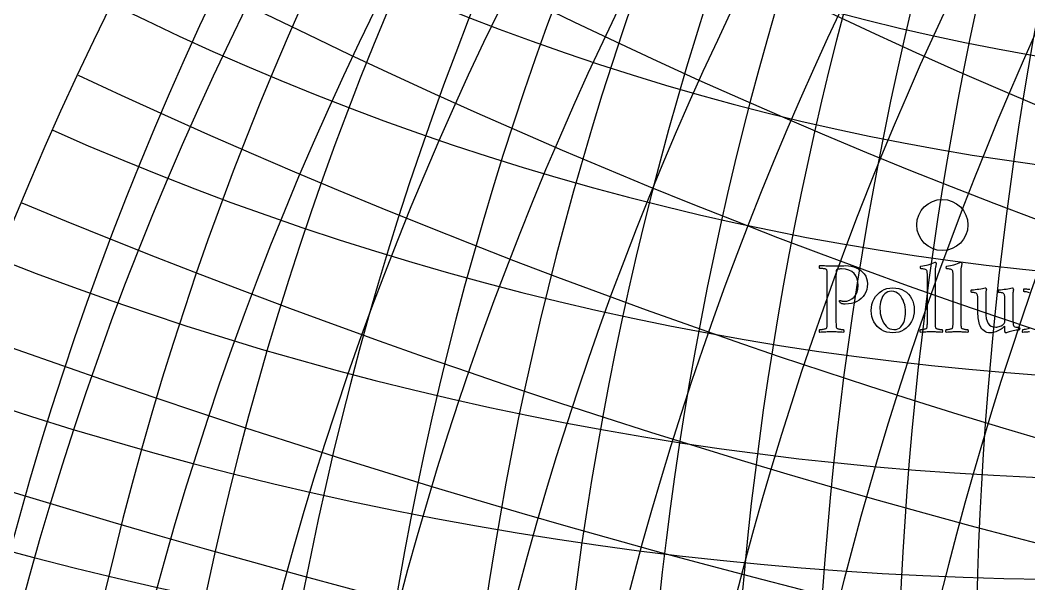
# Model space of a CAD drawing. Header units: millimetres. Extents: x -78 to 78, y -78 to 100.
# Drawn here: x -65.25 to -42.99, y 18.61 to 31.05 of the extents above; entities that cross this region are included whole.
import ezdxf

# ---------------------------------------------------------------- set-up
doc = ezdxf.new("R2010")
doc.units = ezdxf.units.MM
for name, color, linetype in [('ENGRAVE', 7, 'Continuous'), ('ENGRAVE_FINE', 8, 'Continuous'), ('TEXT', 5, 'Continuous')]:
    doc.layers.add(name, color=color, linetype=linetype)

msp = doc.modelspace()

# ---------------------------------------------------------------- linework, layer by layer
at = {"layer": 'ENGRAVE'}
for centre, radius in [((0, 0), 76.44), ((0, 0), 76.44), ((0, 0), 74.3925), ((0, 0), 70.59), ((0, 0), 70.59), ((0, 0), 70.59), ((-44.89787727495948, 26.528786758607385), 0.56472)]:
    msp.add_circle(centre, radius, dxfattribs=at)
for centre, radius, start, end in [((12.446921568210541, 0), 71.67896453301475, 99.99999983752991, 260.0000001624701), ((25.692658836851287, 0), 75.12030895907469, 109.99999992129074, 250.00000007870926), ((0, 109.81854493807663), 84.1258861012254, 229.99999997596183, 310.0000000240386), ((-4.177725667693714e-15, 141.17999999999984), 122.26546650628688, 239.99999998346016, 300.00000001653984), ((2.882118513178967e-15, 206.3913526075124), 193.94443103930186, 249.99999998957287, 290.00000001042713)]:
    msp.add_arc(centre, radius, start, end, dxfattribs=at)
at = {"layer": 'ENGRAVE_FINE'}
for centre, radius, start, end in [((3.0820259599118125, 0), 70.65725004567872, 92.49999934385482, 267.5000006561452), ((6.175824758294934, 0), 70.85964233218486, 94.99999967255258, 265.0000003274474), ((9.293349804694252, 0), 71.19911832735295, 97.49999978239725, 262.50000021760275), ((15.64942623596516, 0), 72.30389091546124, 102.49999987077786, 257.50000012922214), ((18.914533493713, 0), 73.08014557514781, 104.99999989308458, 255.00000010691542), ((22.256941506967543, 0), 74.01567094368993, 107.4999999091408, 252.5000000908592), ((29.23933536791683, 0), 76.40606541864014, 112.49999993083816, 247.50000006916184), ((32.91665758916132, 0), 77.88744729956227, 114.99999993856432, 245.00000006143568), ((-34.47689693497696, 78.97711234490596), 49.42765012222335, 238.58333329241964, 348.5833333742469), ((-35.5980357940636, 81.54533389324658), 54.16561208143496, 241.08333329599895, 346.083333370668), ((-36.86707848181713, 84.45236253652081), 59.23204296480418, 243.5833332991922, 343.5833333674748), ((-38.30555910916407, 87.74752701510516), 64.68381757388993, 246.08333330206983, 341.08333336459714), ((-39.939965725737515, 91.49150418386903), 70.59000000000005, 248.58333330468554, 338.58333336198143), ((2.8246125246336855, 1.2330645170685683), 70.65725004567881, 116.08333267718967, 291.08333398947775), ((5.660014610234307, 2.4708391402727363), 70.85964233218493, 118.58333300588652, 288.58333366078), ((8.517161307392596, 3.718106219067017), 71.19911832735295, 121.08333311573074, 286.08333355093623), ((11.407344069128397, 4.979794956994613), 71.67896453301485, 123.5833331708634, 283.5833334958031), ((14.342372817230132, 6.261060891453964), 72.30389091546128, 126.08333320411134, 281.0833334625552), ((17.334775533646628, 7.567373023901702), 73.08014557514777, 128.58333322641806, 278.5833334402489), ((20.3980227805792, 8.90461183250264), 74.01567094368993, 131.08333324247383, 276.0833334241927), ((23.546786070479563, 10.279182061715845), 75.12030895907466, 133.58333325462377, 273.58333341204275), ((26.7972411544978, 11.698145120710194), 76.40606541864005, 136.0833332641712, 271.0833334024953), ((30.16743028928951, 13.169377228363828), 77.88744729956224, 138.5833332718978, 268.58333339476917), ((33.677701692818744, 14.701761254570643), 79.58189162929526, 141.08333327830155, 266.0833333883654), ((37.35125017503189, 16.305422728717616), 81.51031100419137, 143.5833332837135, 263.583333382953), ((-41.80318229404224, 95.75962217938981), 77.03546709047988, 251.0833333070825, 336.08333335958446), ((-43.93647322915831, 100.64640645596742), 84.12588610122536, 253.58333330929486, 333.58333335737166), ((-46.392263470133024, 106.2719481664866), 91.99467906886059, 256.0833333113512, 331.08333335531574), ((-49.23811163634062, 112.79100557362543), 100.8129677959257, 258.5833333132739, 328.5833333533931), ((-52.56251850233499, 120.40630967222174), 110.80410488872363, 261.0833333150824, 326.0833333515841), ((-56.483641210054515, 129.38852605874217), 122.26546650628694, 263.58333331679364, 323.5833333498733), ((-61.162762151387255, 140.10710844613027), 135.60212834289464, 266.0833333184203, 321.0833333482467), ((-66.82584062672443, 153.07966760098222), 151.38074351876983, 268.5833333199746, 318.5833333466919), ((-73.79943372642236, 169.05425622829463), 170.4193353679168, 271.0833333214671, 316.0833333451999), ((0, 99.82933536791677), 70.58999999999999, 224.99999997135205, 315.00000002864795), ((-82.57355935359531, 189.1533709105835), 193.9444310393018, 273.58333332290636, 313.58333334376016), ((0, 104.48641677198245), 77.0354670904799, 227.49999997374903, 312.500000026251), ((-93.91844338082342, 215.14138781500915), 223.88287709881945, 276.0833333243006, 311.0833333423659), ((-109.11801561527464, 249.95943789123103), 263.4454665062876, 278.5833333256571, 308.5833333410094), ((1.835448234434506e-15, 115.95675520202644), 91.99467906886073, 232.49999997801774, 307.50000002198226), ((-130.48360275260814, 298.9021365001711), 318.4109132735047, 281.08333332698226, 306.08333333968426), ((-1.899403707436652e-15, 123.06990930289308), 100.81296779592563, 234.9999999799404, 305.0000000200596), ((-162.63816289046912, 372.5594123622739), 400.3357836468152, 283.5833333282819, 303.5833333383846), ((1.982736646385792e-15, 131.3792135773056), 110.80410488872367, 237.4999999817494, 302.5000000182506), ((-216.36899173014237, 495.64200049829407), 536.1842828172693, 286.0833333295616, 301.08333333710493), ((-324.0385511577344, 742.2834226389477), 806.847392051926, 288.58333333082714, 298.5833333358398), ((6.6682190985048974e-15, 152.8753914504321), 135.60212834289456, 242.4999999850868, 297.5000000149132), ((-647.4602765161886, 1483.1538665942614), 1616.776810063754, 291.0833333320827, 296.08333333458427), ((3.587350814991408e-15, 167.03016975473503), 151.3807435187699, 244.99999998664111, 295.0000000133589), ((-1.3029877053071056e-15, 184.4605593812469), 170.41933536791683, 247.4999999881336, 292.5000000118664), ((647.4602765161817, -1483.1538665942453), 1616.7768100637363, 111.0833333320827, 116.08333333458427), ((324.03855115773183, -742.2834226389417), 806.8473920519194, 108.58333333082714, 118.58333333583982), ((0, 234.74771725843232), 223.882877098819, 252.49999999096758, 287.5000000090329), ((216.3689917301418, -495.64200049829276), 536.1842828172678, 106.08333332956158, 121.08333333710493)]:
    msp.add_arc(centre, radius, start, end, dxfattribs=at)
at = {"layer": 'TEXT'}
for points in [[(-46.551, 25.2297), (-46.5549, 25.1646), (-46.5664, 25.1036), (-46.5856, 25.0468), (-46.6125, 24.994), (-46.6463, 24.9462), (-46.6863, 24.9041), (-46.7323, 24.8676), (-46.7845, 24.8369), (-46.8419, 24.8125), (-46.9037, 24.7951), (-46.97, 24.7846), (-47.0406, 24.7811), (-47.0504, 24.7814), (-47.0617, 24.7823), (-47.0744, 24.7837), (-47.0884, 24.7857), (-47.1025, 24.7882), (-47.1152, 24.7914), (-47.1264, 24.7951), (-47.1363, 24.7993), (-47.1391, 24.8021), (-47.1431, 24.8059), (-47.1482, 24.8106), (-47.1545, 24.8164), (-47.1605, 24.8232), (-47.1647, 24.8309), (-47.1673, 24.8397), (-47.1681, 24.8494), (-47.1674, 24.8553), (-47.1653, 24.8591), (-47.1617, 24.861), (-47.1568, 24.8608), (-47.1475, 24.8585), (-47.138, 24.856), (-47.1282, 24.8533), (-47.118, 24.8506), (-47.1075, 24.8481), (-47.0964, 24.8463), (-47.0847, 24.8452), (-47.0725, 24.8449), (-47.008, 24.8505), (-46.949, 24.8674), (-46.8953, 24.8955), (-46.8471, 24.9348), (-46.8072, 24.9846), (-46.7788, 25.0438), (-46.7617, 25.1126), (-46.756, 25.191), (-46.7617, 25.27), (-46.7788, 25.3407), (-46.8072, 25.4032), (-46.8471, 25.4574), (-46.8984, 25.5012), (-46.9615, 25.5326), (-47.0362, 25.5513), (-47.1226, 25.5576), (-47.1342, 25.5575), (-47.1485, 25.557), (-47.1655, 25.5563), (-47.1852, 25.5553), (-47.2041, 25.5533), (-47.2185, 25.5496), (-47.2286, 25.5442), (-47.2342, 25.5371), (-47.2382, 25.5251), (-47.2413, 25.5095), (-47.2434, 25.4904), (-47.2444, 25.4677), (-47.2449, 25.4431), (-47.2453, 25.4184), (-47.2455, 25.3936), (-47.2456, 25.3686), (-47.2456, 24.4213), (-47.2455, 24.3967), (-47.2453, 24.3729), (-47.2449, 24.35), (-47.2444, 24.328), (-47.2434, 24.3073), (-47.2413, 24.2887), (-47.2382, 24.272), (-47.2342, 24.2574), (-47.2302, 24.2518), (-47.2228, 24.2466), (-47.212, 24.2416), (-47.1977, 24.2369), (-47.1816, 24.2327), (-47.165, 24.2292), (-47.148, 24.2264), (-47.1306, 24.2244), (-47.1143, 24.2229), (-47.1007, 24.2218), (-47.0898, 24.2212), (-47.0816, 24.2209), (-47.0786, 24.2155), (-47.0762, 24.2084), (-47.0746, 24.1996), (-47.0736, 24.1891), (-47.0737, 24.1785), (-47.0751, 24.1697), (-47.0777, 24.1626), (-47.0816, 24.1572), (-47.1154, 24.1594), (-47.1485, 24.1615), (-47.1809, 24.1634), (-47.2125, 24.1652), (-47.2441, 24.1667), (-47.276, 24.1677), (-47.3084, 24.1684), (-47.3412, 24.1686), (-47.3732, 24.1684), (-47.4052, 24.1677), (-47.4375, 24.1667), (-47.4699, 24.1652), (-47.5025, 24.1634), (-47.5356, 24.1615), (-47.5691, 24.1594), (-47.6031, 24.1572), (-47.607, 24.1626), (-47.6096, 24.1697), (-47.611, 24.1785), (-47.611, 24.1891), (-47.6101, 24.1996), (-47.6085, 24.2084), (-47.6061, 24.2155), (-47.6031, 24.2209), (-47.5949, 24.2212), (-47.584, 24.2218), (-47.5704, 24.2229), (-47.5541, 24.2244), (-47.5366, 24.2264), (-47.5194, 24.2292), (-47.5024, 24.2327), (-47.4858, 24.2369), (-47.4712, 24.2416), (-47.4605, 24.2466), (-47.4536, 24.2518), (-47.4505, 24.2574), (-47.4464, 24.272), (-47.4434, 24.2887), (-47.4413, 24.3073), (-47.4403, 24.328), (-47.4398, 24.35), (-47.4394, 24.3729), (-47.4392, 24.3967), (-47.4391, 24.4213), (-47.4391, 25.3709), (-47.4392, 25.3956), (-47.4394, 25.4196), (-47.4398, 25.4428), (-47.4403, 25.4654), (-47.4413, 25.4865), (-47.4434, 25.5055), (-47.4464, 25.5224), (-47.4505, 25.5371), (-47.4536, 25.5435), (-47.4605, 25.5491), (-47.4712, 25.5538), (-47.4858, 25.5576), (-47.5024, 25.5608), (-47.5194, 25.5636), (-47.5366, 25.5659), (-47.5541, 25.5679), (-47.5704, 25.5693), (-47.584, 25.5704), (-47.5949, 25.5711), (-47.6031, 25.5713), (-47.6061, 25.5767), (-47.6085, 25.5838), (-47.6101, 25.5926), (-47.611, 25.6031), (-47.611, 25.6137), (-47.6096, 25.6225), (-47.607, 25.6296), (-47.6031, 25.635), (-47.5691, 25.6338), (-47.5356, 25.6325), (-47.5025, 25.631), (-47.4699, 25.6293), (-47.4375, 25.6278), (-47.4052, 25.6268), (-47.3732, 25.6261), (-47.3412, 25.6259), (-47.3075, 25.6261), (-47.2726, 25.6265), (-47.2364, 25.6272), (-47.1989, 25.6282), (-47.1594, 25.6292), (-47.1172, 25.6299), (-47.0723, 25.6303), (-47.0247, 25.6305), (-46.9661, 25.6276), (-46.9088, 25.6188), (-46.8528, 25.6042), (-46.7981, 25.5838), (-46.7465, 25.5578), (-46.6996, 25.5266), (-46.6576, 25.4901), (-46.6205, 25.4483), (-46.5901, 25.4013), (-46.5684, 25.3493), (-46.5554, 25.292), (-46.551, 25.2297)], [(-45.2281, 25.405), (-45.2281, 25.4182), (-45.2283, 25.4326), (-45.2287, 25.4484), (-45.2292, 25.4654), (-45.2303, 25.4821), (-45.2323, 25.497), (-45.2354, 25.51), (-45.2394, 25.5212), (-45.2459, 25.5326), (-45.2562, 25.5417), (-45.2704, 25.5485), (-45.2884, 25.5531), (-45.3087, 25.556), (-45.3297, 25.5582), (-45.3514, 25.5595), (-45.3738, 25.5599), (-45.3749, 25.5617), (-45.3758, 25.567), (-45.3766, 25.5759), (-45.3772, 25.5883), (-45.3773, 25.6009), (-45.3764, 25.6103), (-45.3744, 25.6163), (-45.3715, 25.6191), (-45.3297, 25.6246), (-45.2884, 25.6319), (-45.2477, 25.6411), (-45.2076, 25.6521), (-45.1683, 25.6646), (-45.1301, 25.678), (-45.0931, 25.6925), (-45.0573, 25.7079), (-45.0528, 25.7071), (-45.0485, 25.7048), (-45.0443, 25.7008), (-45.0402, 25.6954), (-45.0367, 25.6892), (-45.0342, 25.6831), (-45.0327, 25.6772), (-45.0322, 25.6715), (-45.033, 25.6683), (-45.0354, 25.6589), (-45.0393, 25.6433), (-45.0448, 25.6214), (-45.0502, 25.5936), (-45.0541, 25.5605), (-45.0565, 25.5219), (-45.0573, 25.4779), (-45.0573, 24.4213), (-45.0572, 24.3967), (-45.057, 24.3729), (-45.0566, 24.35), (-45.0561, 24.328), (-45.0551, 24.3073), (-45.053, 24.2887), (-45.0499, 24.272), (-45.0459, 24.2574), (-45.0421, 24.2518), (-45.0354, 24.2466), (-45.0256, 24.2416), (-45.0129, 24.2369), (-44.9984, 24.2327), (-44.9833, 24.2292), (-44.9676, 24.2264), (-44.9514, 24.2244), (-44.9361, 24.2229), (-44.9232, 24.2218), (-44.9127, 24.2212), (-44.9047, 24.2209), (-44.9016, 24.2155), (-44.8993, 24.2084), (-44.8977, 24.1996), (-44.8967, 24.1891), (-44.8968, 24.1785), (-44.8982, 24.1697), (-44.9008, 24.1626), (-44.9047, 24.1572), (-44.9379, 24.1594), (-44.969, 24.1615), (-44.9982, 24.1634), (-45.0254, 24.1652), (-45.0524, 24.1667), (-45.0812, 24.1677), (-45.1116, 24.1684), (-45.1438, 24.1686), (-45.1749, 24.1684), (-45.2044, 24.1677), (-45.2324, 24.1667), (-45.2588, 24.1652), (-45.2855, 24.1634), (-45.3143, 24.1615), (-45.3453, 24.1594), (-45.3783, 24.1572), (-45.3823, 24.1626), (-45.3849, 24.1697), (-45.3862, 24.1785), (-45.3863, 24.1891), (-45.3854, 24.1996), (-45.3838, 24.2084), (-45.3814, 24.2155), (-45.3783, 24.2209), (-45.3704, 24.2212), (-45.3601, 24.2218), (-45.3476, 24.2229), (-45.3328, 24.2244), (-45.317, 24.2264), (-45.3015, 24.2292), (-45.2863, 24.2327), (-45.2713, 24.2369), (-45.2582, 24.2416), (-45.2486, 24.2466), (-45.2423, 24.2518), (-45.2394, 24.2574), (-45.2354, 24.272), (-45.2323, 24.2887), (-45.2303, 24.3073), (-45.2292, 24.328), (-45.2287, 24.35), (-45.2283, 24.3729), (-45.2281, 24.3967), (-45.2281, 24.4213)], [(-44.6611, 25.405), (-44.6611, 25.4182), (-44.6613, 25.4326), (-44.6617, 25.4484), (-44.6622, 25.4654), (-44.6633, 25.4821), (-44.6653, 25.497), (-44.6684, 25.51), (-44.6724, 25.5212), (-44.6789, 25.5326), (-44.6892, 25.5417), (-44.7034, 25.5485), (-44.7214, 25.5531), (-44.7417, 25.556), (-44.7627, 25.5582), (-44.7844, 25.5595), (-44.8068, 25.5599), (-44.8079, 25.5617), (-44.8088, 25.567), (-44.8096, 25.5759), (-44.8102, 25.5883), (-44.8103, 25.6009), (-44.8094, 25.6103), (-44.8074, 25.6163), (-44.8045, 25.6191), (-44.7627, 25.6246), (-44.7214, 25.6319), (-44.6807, 25.6411), (-44.6406, 25.6521), (-44.6013, 25.6646), (-44.5631, 25.678), (-44.5261, 25.6925), (-44.4903, 25.7079), (-44.4858, 25.7071), (-44.4815, 25.7048), (-44.4773, 25.7008), (-44.4732, 25.6954), (-44.4697, 25.6892), (-44.4672, 25.6831), (-44.4657, 25.6772), (-44.4652, 25.6715), (-44.466, 25.6683), (-44.4684, 25.6589), (-44.4723, 25.6433), (-44.4778, 25.6214), (-44.4832, 25.5936), (-44.4871, 25.5605), (-44.4895, 25.5219), (-44.4903, 25.4779), (-44.4903, 24.4213), (-44.4902, 24.3967), (-44.49, 24.3729), (-44.4896, 24.35), (-44.4891, 24.328), (-44.4881, 24.3073), (-44.486, 24.2887), (-44.4829, 24.272), (-44.4789, 24.2574), (-44.4751, 24.2518), (-44.4684, 24.2466), (-44.4586, 24.2416), (-44.4459, 24.2369), (-44.4314, 24.2327), (-44.4163, 24.2292), (-44.4006, 24.2264), (-44.3844, 24.2244), (-44.3691, 24.2229), (-44.3562, 24.2218), (-44.3458, 24.2212), (-44.3377, 24.2209), (-44.3347, 24.2155), (-44.3323, 24.2084), (-44.3307, 24.1996), (-44.3297, 24.1891), (-44.3298, 24.1785), (-44.3312, 24.1697), (-44.3338, 24.1626), (-44.3377, 24.1572), (-44.3709, 24.1594), (-44.402, 24.1615), (-44.4312, 24.1634), (-44.4584, 24.1652), (-44.4854, 24.1667), (-44.5142, 24.1677), (-44.5446, 24.1684), (-44.5768, 24.1686), (-44.6079, 24.1684), (-44.6374, 24.1677), (-44.6654, 24.1667), (-44.6918, 24.1652), (-44.7185, 24.1634), (-44.7473, 24.1615), (-44.7783, 24.1594), (-44.8113, 24.1572), (-44.8153, 24.1626), (-44.8179, 24.1697), (-44.8192, 24.1785), (-44.8193, 24.1891), (-44.8184, 24.1996), (-44.8168, 24.2084), (-44.8144, 24.2155), (-44.8113, 24.2209), (-44.8034, 24.2212), (-44.7931, 24.2218), (-44.7806, 24.2229), (-44.7658, 24.2244), (-44.75, 24.2264), (-44.7345, 24.2292), (-44.7193, 24.2327), (-44.7043, 24.2369), (-44.6912, 24.2416), (-44.6816, 24.2466), (-44.6753, 24.2518), (-44.6724, 24.2574), (-44.6684, 24.272), (-44.6653, 24.2887), (-44.6633, 24.3073), (-44.6622, 24.328), (-44.6617, 24.35), (-44.6613, 24.3729), (-44.6611, 24.3967), (-44.6611, 24.4213)], [(-45.9932, 25.1409), (-45.9218, 25.1369), (-45.8557, 25.125), (-45.7948, 25.105), (-45.7393, 25.0771), (-45.6893, 25.0424), (-45.6453, 25.002), (-45.6073, 24.9559), (-45.5753, 24.9041), (-45.5499, 24.8476), (-45.5318, 24.7874), (-45.5209, 24.7235), (-45.5172, 24.6559), (-45.5211, 24.5859), (-45.5326, 24.5195), (-45.5518, 24.4567), (-45.5787, 24.3974), (-45.6123, 24.3429), (-45.6516, 24.2944), (-45.6966, 24.2518), (-45.7472, 24.2153), (-45.8025, 24.1859), (-45.8611, 24.1649), (-45.9231, 24.1523), (-45.9886, 24.1481), (-46.0591, 24.1521), (-46.1249, 24.1643), (-46.1861, 24.1846), (-46.2425, 24.213), (-46.2935, 24.2483), (-46.3381, 24.2893), (-46.3766, 24.3359), (-46.4087, 24.3883), (-46.4341, 24.4453), (-46.4523, 24.5059), (-46.4632, 24.57), (-46.4668, 24.6377), (-46.4629, 24.7075), (-46.4511, 24.7737), (-46.4316, 24.8362), (-46.4042, 24.895), (-46.3701, 24.9489), (-46.3305, 24.9969), (-46.2853, 25.0389), (-46.2345, 25.0749), (-46.1793, 25.1038), (-46.1207, 25.1244), (-46.0586, 25.1368), (-45.9932, 25.1409)], [(-46.0182, 25.0658), (-46.0626, 25.0623), (-46.1025, 25.0518), (-46.1378, 25.0344), (-46.1685, 25.01), (-46.195, 24.9801), (-46.2175, 24.9462), (-46.236, 24.9083), (-46.2505, 24.8665), (-46.2614, 24.8222), (-46.2693, 24.7768), (-46.274, 24.7305), (-46.2755, 24.6832), (-46.2733, 24.6297), (-46.2667, 24.5762), (-46.2557, 24.5227), (-46.2402, 24.4692), (-46.2204, 24.4179), (-46.1964, 24.3712), (-46.1681, 24.3291), (-46.1355, 24.2915), (-46.0988, 24.2607), (-46.0583, 24.2386), (-46.014, 24.2254), (-45.9658, 24.2209), (-45.9205, 24.2244), (-45.8802, 24.2349), (-45.8448, 24.2523), (-45.8144, 24.2767), (-45.7884, 24.3067), (-45.7663, 24.3408), (-45.748, 24.379), (-45.7336, 24.4213), (-45.7226, 24.466), (-45.7148, 24.5113), (-45.7101, 24.5571), (-45.7085, 24.6035), (-45.7108, 24.6579), (-45.7176, 24.7119), (-45.729, 24.7655), (-45.745, 24.8187), (-45.7652, 24.8694), (-45.7894, 24.9157), (-45.8175, 24.9577), (-45.8497, 24.9952), (-45.8859, 25.026), (-45.926, 25.0481), (-45.9701, 25.0613), (-46.0182, 25.0658)], [(-43.5157, 24.8745), (-43.5157, 24.8759), (-43.5157, 24.8779), (-43.5157, 24.8805), (-43.5157, 24.8836), (-43.5158, 24.8956), (-43.5162, 24.9089), (-43.517, 24.9235), (-43.518, 24.9394), (-43.5197, 24.9552), (-43.5225, 24.9698), (-43.5265, 24.9831), (-43.5316, 24.9952), (-43.5413, 25.0095), (-43.5544, 25.0208), (-43.5709, 25.0289), (-43.5908, 25.0339), (-43.6112, 25.0369), (-43.629, 25.039), (-43.6442, 25.0403), (-43.6569, 25.0407), (-43.6589, 25.044), (-43.6606, 25.0495), (-43.6618, 25.0571), (-43.6626, 25.0669), (-43.6626, 25.0769), (-43.6617, 25.0854), (-43.6598, 25.0923), (-43.6569, 25.0976), (-43.614, 25.1003), (-43.572, 25.1039), (-43.5309, 25.1083), (-43.4906, 25.1136), (-43.4521, 25.1197), (-43.4161, 25.1267), (-43.3826, 25.1345), (-43.3517, 25.1432), (-43.3473, 25.1418), (-43.3432, 25.1375), (-43.3393, 25.1304), (-43.3358, 25.1204), (-43.3328, 25.1099), (-43.3307, 25.101), (-43.3294, 25.0939), (-43.329, 25.0885), (-43.3322, 25.08), (-43.3349, 25.068), (-43.3373, 25.0527), (-43.3392, 25.0339), (-43.3407, 25.013), (-43.3418, 24.9912), (-43.3424, 24.9685), (-43.3426, 24.9451), (-43.3426, 24.4783), (-43.3425, 24.4669), (-43.3421, 24.4512), (-43.3413, 24.4311), (-43.3403, 24.4065), (-43.3388, 24.3803), (-43.3364, 24.355), (-43.3331, 24.3307), (-43.329, 24.3075), (-43.3232, 24.2952), (-43.3127, 24.2858), (-43.2976, 24.2793), (-43.2777, 24.2756), (-43.2569, 24.2735), (-43.2387, 24.2716), (-43.2233, 24.27), (-43.2105, 24.2688), (-43.2054, 24.2688), (-43.2014, 24.2688), (-43.1986, 24.2688), (-43.1969, 24.2688), (-43.1948, 24.2672), (-43.1932, 24.2648), (-43.192, 24.2615), (-43.1912, 24.2574), (-43.1907, 24.2531), (-43.1903, 24.2494), (-43.1901, 24.2463), (-43.1901, 24.2437), (-43.1903, 24.2417), (-43.1912, 24.238), (-43.1926, 24.2326), (-43.1946, 24.2255), (-43.1972, 24.2185), (-43.2003, 24.2135), (-43.204, 24.2106), (-43.2083, 24.2096), (-43.2374, 24.2076), (-43.2678, 24.2039), (-43.2994, 24.1985), (-43.3324, 24.1913), (-43.3648, 24.1834), (-43.3947, 24.1757), (-43.4222, 24.1681), (-43.4474, 24.1606), (-43.4684, 24.1541), (-43.4838, 24.1495), (-43.4935, 24.1467), (-43.4975, 24.1458), (-43.5017, 24.1466), (-43.5054, 24.1489), (-43.5086, 24.1528), (-43.5111, 24.1583), (-43.5131, 24.1645), (-43.5145, 24.1706), (-43.5154, 24.1765), (-43.5157, 24.1822), (-43.5157, 24.2847), (-43.5158, 24.2888), (-43.5162, 24.2918), (-43.517, 24.2939), (-43.518, 24.295), (-43.519, 24.2955), (-43.5197, 24.2958), (-43.5201, 24.296), (-43.5202, 24.2961), (-43.5365, 24.2799), (-43.5555, 24.2634), (-43.5774, 24.2464), (-43.6022, 24.2289), (-43.629, 24.2121), (-43.6569, 24.1968), (-43.6859, 24.183), (-43.7161, 24.1709), (-43.7465, 24.1609), (-43.7764, 24.1538), (-43.8057, 24.1495), (-43.8345, 24.1481), (-43.8767, 24.1507), (-43.9147, 24.1586), (-43.9485, 24.1718), (-43.9779, 24.1902), (-44.0037, 24.2128), (-44.0263, 24.2386), (-44.0458, 24.2675), (-44.0622, 24.2995), (-44.0758, 24.3337), (-44.0869, 24.3692), (-44.0957, 24.406), (-44.102, 24.4441), (-44.1065, 24.4824), (-44.1097, 24.5198), (-44.1116, 24.5564), (-44.1123, 24.5921), (-44.1123, 24.8745), (-44.1124, 24.8867), (-44.1128, 24.9007), (-44.1136, 24.9163), (-44.1146, 24.9337), (-44.1164, 24.9512), (-44.1197, 24.9673), (-44.1244, 24.9819), (-44.1305, 24.9952), (-44.1402, 25.0095), (-44.1533, 25.0208), (-44.1698, 25.0289), (-44.1897, 25.0339), (-44.2101, 25.0369), (-44.2278, 25.039), (-44.2431, 25.0403), (-44.2557, 25.0407), (-44.2578, 25.044), (-44.2594, 25.0495), (-44.2606, 25.0571), (-44.2614, 25.0669), (-44.2615, 25.0769), (-44.2606, 25.0854), (-44.2587, 25.0923), (-44.2557, 25.0976), (-44.2129, 25.1003), (-44.1709, 25.1039), (-44.1298, 25.1083), (-44.0895, 25.1136), (-44.0509, 25.1197), (-44.0149, 25.1267), (-43.9815, 25.1345), (-43.9506, 25.1432), (-43.9461, 25.142), (-43.9418, 25.1386), (-43.9376, 25.1329), (-43.9335, 25.125), (-43.93, 25.1164), (-43.9275, 25.109), (-43.9261, 25.1028), (-43.9256, 25.0976), (-43.9288, 25.0888), (-43.9318, 25.076), (-43.9345, 25.0592), (-43.9369, 25.0384), (-43.9389, 25.0155), (-43.9404, 24.9923), (-43.9412, 24.9688), (-43.9415, 24.9451), (-43.9415, 24.6172), (-43.9382, 24.5343), (-43.9281, 24.4632), (-43.9114, 24.4039), (-43.888, 24.3564), (-43.8573, 24.3201), (-43.8188, 24.2941), (-43.7725, 24.2785), (-43.7183, 24.2733), (-43.6936, 24.2745), (-43.6694, 24.2782), (-43.6458, 24.2842), (-43.6227, 24.2927), (-43.6009, 24.303), (-43.5809, 24.3146), (-43.5627, 24.3275), (-43.5464, 24.3416), (-43.533, 24.3562), (-43.5234, 24.3701), (-43.5176, 24.3835), (-43.5157, 24.3963)]]:
    msp.add_lwpolyline(points, close=True, dxfattribs=at)
for points in [[(-42.9746, 25.0299), (-42.9933, 25.0386), (-43.0159, 25.0453), (-43.0394, 25.0502), (-43.0611, 25.0538), (-43.081, 25.0559), (-43.099, 25.0566), (-43.1, 25.0584), (-43.1007, 25.0635), (-43.1011, 25.072), (-43.1012, 25.084), (-43.101, 25.0965), (-43.1001, 25.1067), (-43.0987, 25.1147), (-43.0967, 25.1204), (-43.0696, 25.1182), (-43.0429, 25.1161), (-43.0166, 25.1142), (-42.9908, 25.1124), (-42.9644, 25.1109)], [(-42.9726, 24.1677), (-42.9974, 24.1667), (-43.0193, 24.1652), (-43.0412, 24.1634), (-43.066, 24.1615), (-43.0936, 24.1594), (-43.124, 24.1572), (-43.1249, 24.1644), (-43.1254, 24.1726), (-43.1255, 24.1815), (-43.1252, 24.1913), (-43.1244, 24.2009), (-43.1232, 24.209), (-43.1215, 24.2157), (-43.1195, 24.2209), (-43.0927, 24.2258), (-43.0648, 24.2312), (-43.0358, 24.2372), (-43.0056, 24.2437), (-42.9764, 24.2528)]]:
    msp.add_lwpolyline(points, dxfattribs=at)

doc.saveas('drawing.dxf')
